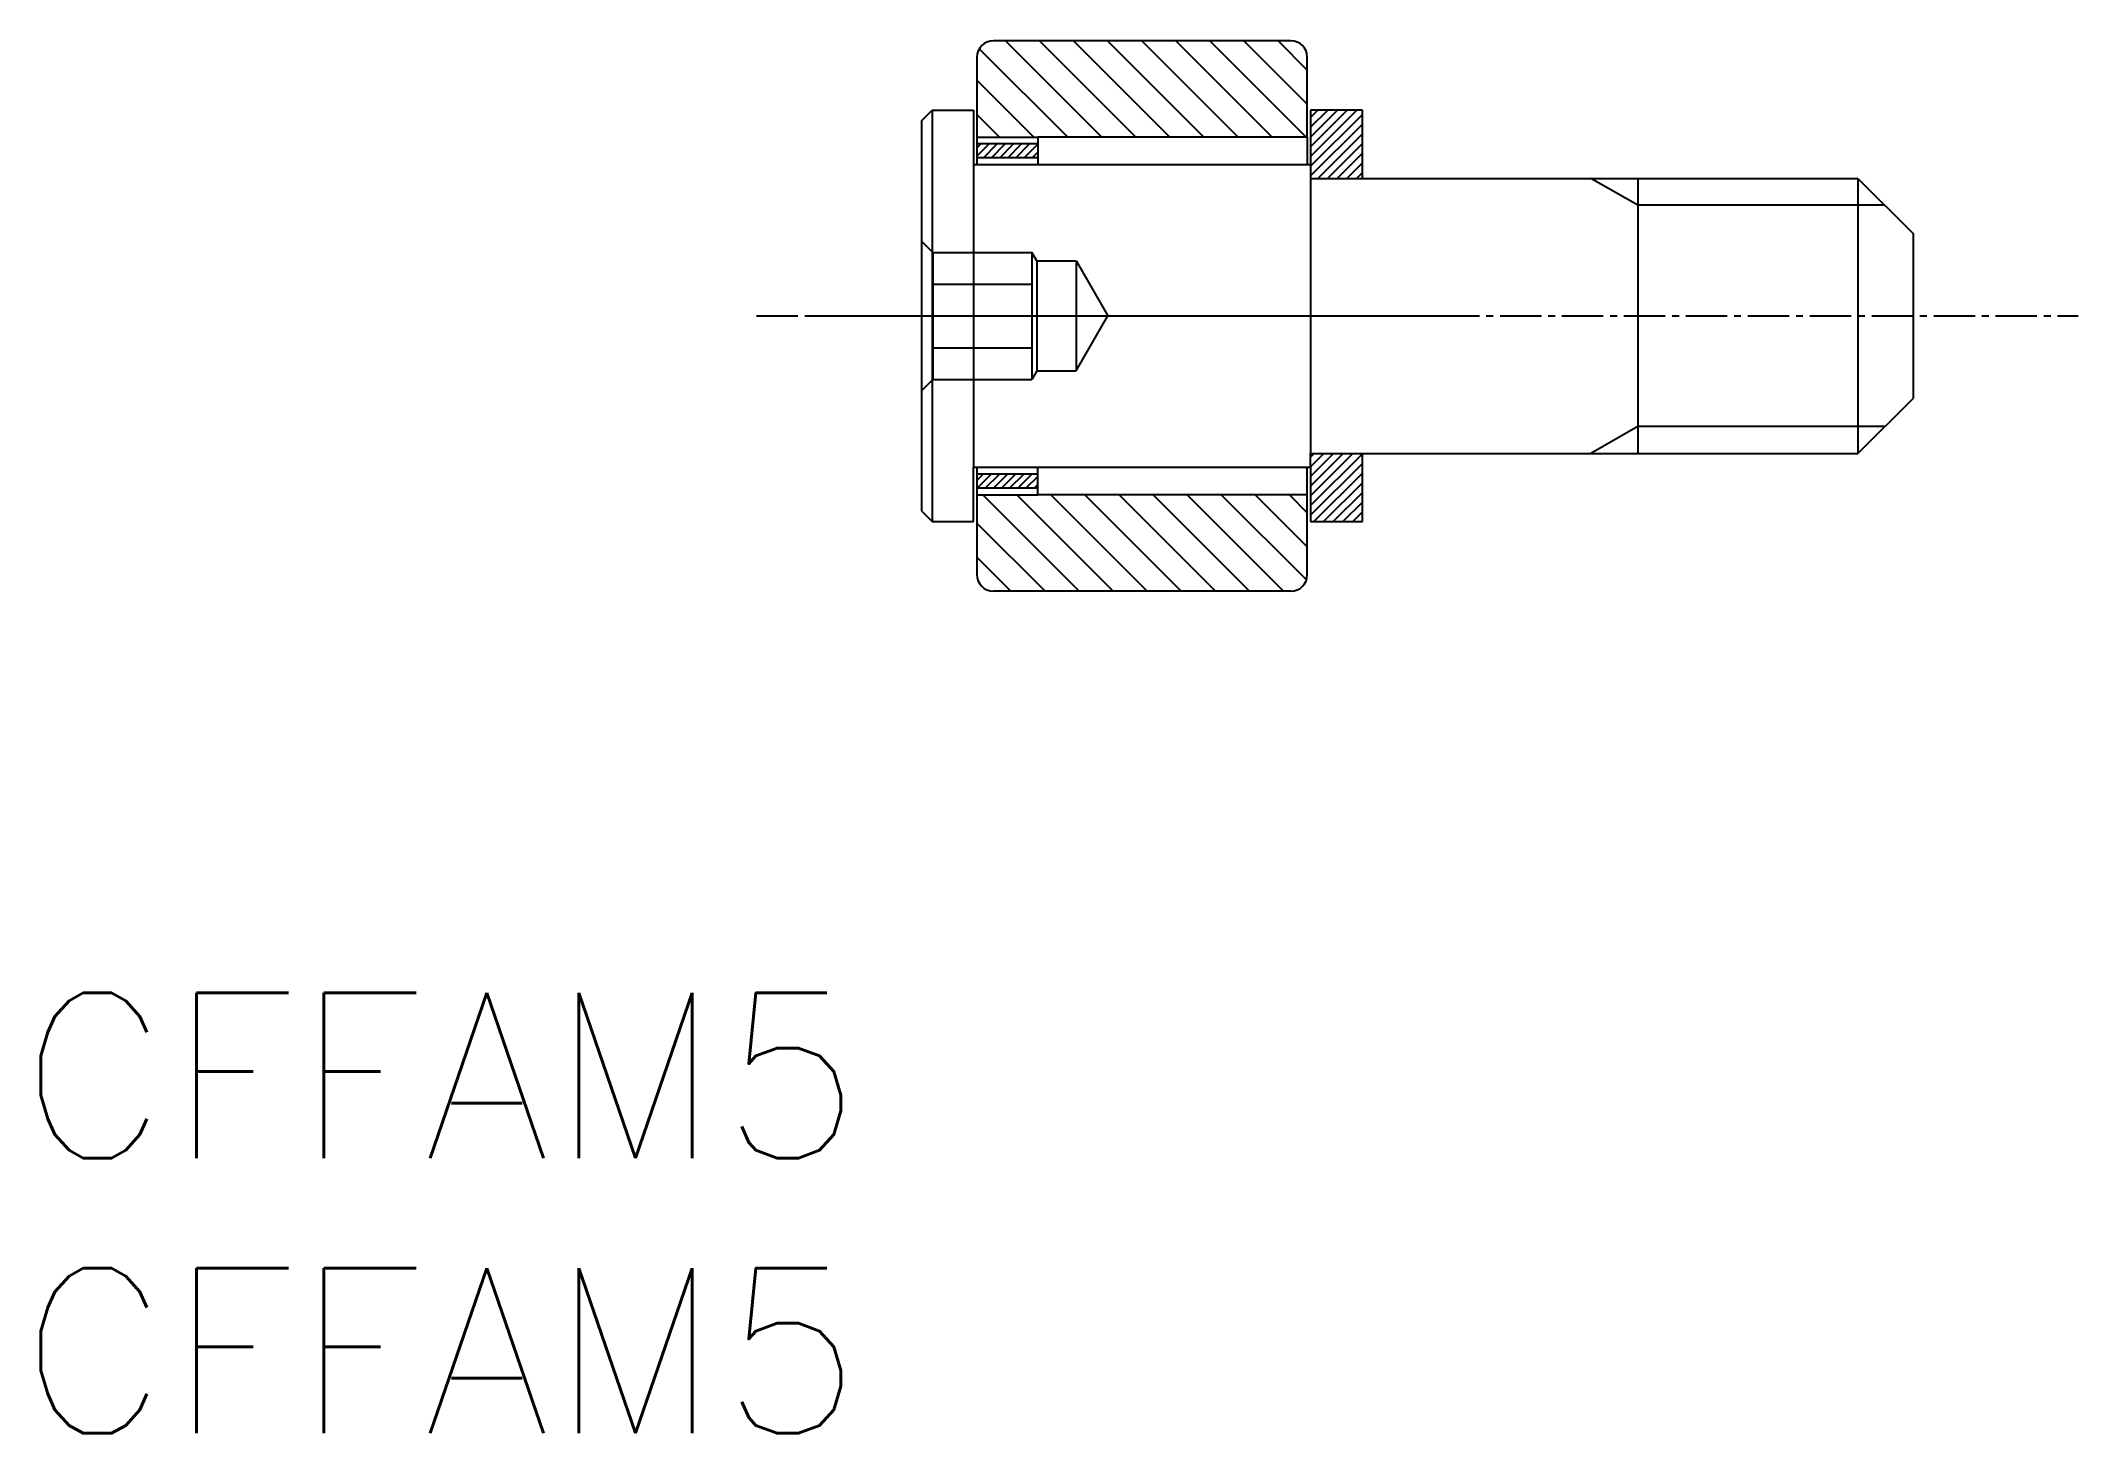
# Model space of a CAD drawing. Extents: x 45.2 to 82.2, y 37.3 to 62.6.
import ezdxf
from ezdxf.enums import TextEntityAlignment as Align

# ---------------------------------------------------------------- set-up
doc = ezdxf.new("R2010")
doc.units = 0
doc.linetypes.add('CENTER', pattern=[1.125, 0.75, -0.125, 0.125, -0.125])
doc.layers.get('0').update_dxf_attribs({"linetype": 'CONTINUOUS'})
doc.layers.add('CENTER', color=1, linetype='CENTER')
doc.styles.get("Standard").update_dxf_attribs({"font": 'txt.shx', "bigfont": 'extfont.shx'})

msp = doc.modelspace()

# ---------------------------------------------------------------- linework, layer by layer
at = {"color": 7, "linetype": 'CONTINUOUS'}
for p, q in [((67.867, 62.595), (62.467, 62.595)), ((62.685, 62.595), (64.435, 60.845)), ((63.304, 62.595), (65.054, 60.845)), ((63.922, 62.595), (65.672, 60.845)), ((64.541, 62.595), (66.291, 60.845)), ((65.16, 62.595), (66.91, 60.845)), ((65.779, 62.595), (67.529, 60.845)), ((66.397, 62.595), (68.147, 60.845)), ((67.016, 62.595), (68.167, 61.445)), ((67.635, 62.595), (68.167, 62.063)), ((62.167, 62.295), (62.167, 60.72)), ((62.21, 62.451), (63.816, 60.845)), ((68.167, 60.845), (68.167, 62.295)), ((62.167, 61.876), (63.198, 60.845)), ((61.167, 61.145), (61.355, 61.333)), ((61.167, 54.046), (61.167, 61.145)), ((61.355, 61.333), (62.107, 61.333)), ((61.355, 61.333), (61.355, 53.858)), ((62.107, 61.333), (62.107, 60.345)), ((62.167, 61.257), (62.579, 60.845)), ((68.227, 61.199), (68.361, 61.333)), ((68.227, 61.022), (68.537, 61.333)), ((68.227, 60.846), (68.713, 61.333)), ((68.227, 60.67), (68.89, 61.333)), ((68.227, 60.494), (69.066, 61.333)), ((69.167, 61.333), (68.227, 61.333)), ((68.227, 61.333), (68.227, 60.345)), ((68.227, 60.318), (69.167, 61.258)), ((68.227, 60.141), (69.167, 61.081)), ((69.167, 60.095), (69.167, 61.333)), ((62.167, 60.845), (63.271, 60.845)), ((62.167, 60.646), (62.241, 60.72)), ((62.167, 60.498), (62.389, 60.72)), ((63.271, 60.72), (62.167, 60.72)), ((62.167, 60.72), (62.167, 60.345)), ((62.286, 60.47), (62.536, 60.72)), ((62.433, 60.47), (62.683, 60.72)), ((62.581, 60.47), (62.831, 60.72)), ((62.728, 60.47), (62.978, 60.72)), ((62.875, 60.47), (63.125, 60.72)), ((63.023, 60.47), (63.271, 60.718)), ((68.167, 60.845), (63.271, 60.845)), ((63.271, 60.845), (63.271, 60.345)), ((68.167, 60.845), (68.167, 60.345)), ((68.357, 60.095), (69.167, 60.905)), ((68.533, 60.095), (69.167, 60.729)), ((62.107, 60.345), (68.227, 60.345)), ((62.107, 60.345), (62.107, 54.845)), ((63.271, 60.47), (62.167, 60.47)), ((63.17, 60.47), (63.271, 60.571)), ((68.227, 60.345), (68.227, 60.095)), ((68.709, 60.095), (69.167, 60.553)), ((68.885, 60.095), (69.167, 60.377)), ((68.227, 60.095), (78.167, 60.095)), ((68.227, 60.095), (68.227, 55.095)), ((69.062, 60.095), (69.167, 60.201)), ((74.167, 59.605), (73.317, 60.095)), ((74.167, 60.095), (74.167, 55.095)), ((78.167, 60.095), (79.167, 59.095)), ((78.167, 60.095), (78.167, 55.095)), ((78.657, 59.605), (74.167, 59.605)), ((61.367, 58.75), (61.167, 58.95)), ((79.167, 59.095), (79.167, 56.095)), ((61.367, 58.75), (61.367, 56.441)), ((61.367, 58.75), (63.167, 58.75)), ((63.167, 58.75), (63.167, 56.441)), ((63.256, 58.595), (63.167, 58.75)), ((63.256, 58.595), (63.256, 56.595)), ((63.256, 58.595), (63.967, 58.595)), ((63.967, 58.595), (63.967, 56.595)), ((63.967, 58.595), (64.544, 57.595)), ((61.367, 58.173), (63.167, 58.173)), ((63.967, 56.595), (64.544, 57.595)), ((61.367, 57.018), (63.167, 57.018)), ((61.367, 56.441), (61.167, 56.241)), ((61.367, 56.441), (63.167, 56.441)), ((63.256, 56.595), (63.167, 56.441)), ((63.256, 56.595), (63.967, 56.595)), ((78.167, 55.095), (79.167, 56.095)), ((74.167, 55.586), (73.317, 55.095)), ((78.657, 55.586), (74.167, 55.586)), ((62.107, 53.858), (62.107, 54.845)), ((62.107, 54.845), (68.227, 54.845)), ((62.167, 54.845), (62.167, 54.47)), ((63.271, 54.345), (63.271, 54.845)), ((68.167, 54.345), (68.167, 54.845)), ((68.227, 55.032), (68.29, 55.095)), ((68.227, 54.856), (68.466, 55.095)), ((68.227, 54.68), (68.642, 55.095)), ((68.227, 54.503), (68.819, 55.095)), ((68.227, 54.327), (68.995, 55.095)), ((68.227, 54.845), (68.227, 55.095)), ((68.227, 55.095), (78.167, 55.095)), ((68.227, 54.151), (69.167, 55.091)), ((68.227, 53.975), (69.167, 54.915)), ((68.227, 54.845), (68.227, 53.858)), ((69.167, 53.858), (69.167, 55.095)), ((62.167, 54.606), (62.281, 54.72)), ((63.271, 54.72), (62.167, 54.72)), ((62.167, 54.47), (62.167, 52.895)), ((62.167, 54.47), (63.271, 54.47)), ((62.179, 54.47), (62.429, 54.72)), ((62.326, 54.47), (62.576, 54.72)), ((62.473, 54.47), (62.723, 54.72)), ((62.621, 54.47), (62.871, 54.72)), ((62.768, 54.47), (63.018, 54.72)), ((62.915, 54.47), (63.165, 54.72)), ((63.063, 54.47), (63.271, 54.678)), ((63.21, 54.47), (63.271, 54.531)), ((68.286, 53.858), (69.167, 54.739)), ((68.462, 53.858), (69.167, 54.563)), ((61.167, 54.046), (61.355, 53.858)), ((62.167, 54.345), (63.271, 54.345)), ((62.273, 54.345), (64.023, 52.595)), ((62.892, 54.345), (64.642, 52.595)), ((68.167, 54.345), (63.271, 54.345)), ((63.51, 54.345), (65.26, 52.595)), ((64.129, 54.345), (65.879, 52.595)), ((64.748, 54.345), (66.498, 52.595)), ((65.367, 54.345), (67.117, 52.595)), ((65.985, 54.345), (67.735, 52.595)), ((66.604, 54.345), (68.151, 52.799)), ((67.223, 54.345), (68.167, 53.401)), ((67.841, 54.345), (68.167, 54.02)), ((68.167, 52.895), (68.167, 54.345)), ((68.638, 53.858), (69.167, 54.386)), ((68.814, 53.858), (69.167, 54.21)), ((68.991, 53.858), (69.167, 54.034)), ((61.355, 53.858), (62.107, 53.858)), ((62.167, 53.833), (63.404, 52.595)), ((68.227, 53.858), (69.167, 53.858)), ((62.167, 53.214), (62.785, 52.595)), ((67.867, 52.595), (62.467, 52.595))]:
    msp.add_line(p, q, dxfattribs=at)
for centre, start, end in [((62.467, 62.295), 90, 180), ((67.867, 62.295), 0, 90), ((62.467, 52.895), 180, 270), ((67.867, 52.895), 270, 0)]:
    msp.add_arc(centre, 0.3, start, end, dxfattribs=at)
at = {"layer": 'CENTER', "color": 1, "linetype": 'CENTER'}
for p, q in [((58.167, 57.595), (82.167, 57.595)), ((59.167, 57.595), (71.167, 57.595))]:
    msp.add_line(p, q, dxfattribs=at)

# ---------------------------------------------------------------- texts
at = {"color": 7, "linetype": 'CONTINUOUS'}
for p in [(44.782, 43.795), (44.782, 38.795)]:
    msp.add_text('CFFAM5', height=3, dxfattribs=at).set_placement(p, align=Align.MIDDLE_LEFT)

doc.saveas('drawing.dxf')
